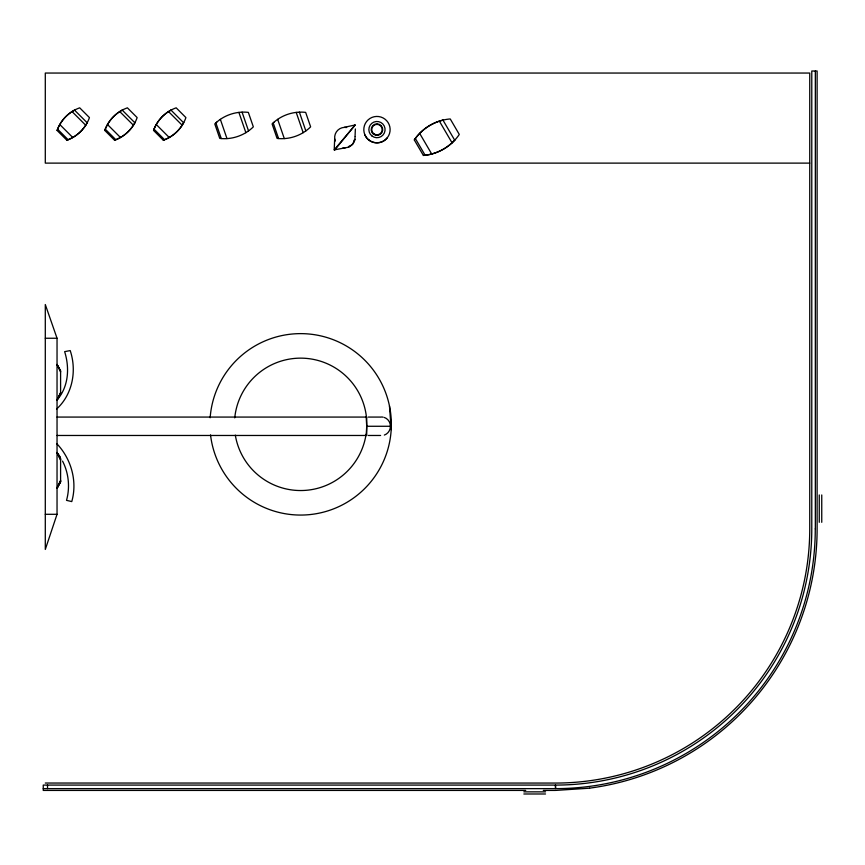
<?xml version="1.0" encoding="UTF-8"?>
<svg xmlns="http://www.w3.org/2000/svg" width="865" height="865" viewBox="0 0 865 865"><rect width="100%" height="100%" fill="white"/><g stroke="black" fill="none" stroke-linecap="round" stroke-linejoin="round"><path stroke-width="1.3" d="M366.176 417.071L366.728 426.272L366.176 435.473L365.982 434.284M345.308 147.839L334.225 149.85L334.668 138.887M355.061 136.248L355.364 128.961M57.036 514.297L45.294 549.437L45.294 304.534L57.036 338.247L57.036 514.297L45.294 514.297M57.09 130.442C60.745 120.019 69.276 111.488 79.699 107.833L89.452 117.597C85.808 128.02 77.277 136.551 66.854 140.195L57.09 130.442A37.098 37.098 0 0 1 74.66 110.05M104.795 130.442C108.439 120.019 116.97 111.488 127.404 107.833L137.157 117.597C133.513 128.02 124.971 136.551 114.548 140.195L104.795 130.442A37.098 37.098 0 0 1 122.365 110.05M153.559 130.442C157.203 120.019 165.745 111.488 176.168 107.833L185.921 117.597C182.277 128.02 173.746 136.551 163.312 140.195L153.559 130.442A37.098 37.098 0 0 1 171.129 110.05M60.593 460.191L57.036 452.482L60.593 458.569L60.593 482L57.036 488.087L60.593 480.367M60.593 371.939L57.036 364.457L60.593 370.761L60.593 393.759L57.036 400.052L60.593 392.569M57.036 400.052L60.593 393.229M60.593 481.502L57.036 488.087L60.593 480.918M57.036 488.087L60.593 481.21M454.849 140.065A48.278 48.278 0 0 1 423.374 155.44L414.313 139.946C422.347 128.02 435.906 120.094 450.243 118.948L459.293 134.453C451.271 146.358 437.744 154.284 423.439 155.44M57.49 399.479C68.681 386.331 69.665 367.582 64.648 351.655L70.206 350.574C76.963 370.771 72.606 394.472 56.56 409.069M334.225 149.85L355.158 124.982L334.571 150.153M349.168 146.196L348.346 147.169L352.682 144.141L354.92 139.351L354.099 140.335M387.282 137.794L384.925 140.162A13.17 13.17 0 0 1 366.468 137.73L364.792 134.832M344.432 127.296L355.158 124.982M555.806 790.405L589.606 788.188M809.748 163.117L45.294 163.117L45.294 73.049L809.748 73.049L809.748 528.688A254.332 254.332 0 0 1 555.384 783.063L45.294 783.041M45.294 338.247L57.036 338.247M57.036 417.071L366.728 417.071L366.728 435.473L57.036 435.473M368.339 417.071L379.919 417.071M366.728 426.272L390.958 426.272M368.339 435.473L380.6 435.473M43.25 788.642L555.449 788.642L555.449 785.085A256.332 256.332 0 0 0 811.781 528.753L811.781 71.017L817.111 71.017L817.111 528.926A261.598 261.598 0 0 1 589.606 788.145M525.725 790.426L43.25 790.426L43.25 785.085L555.449 785.085L555.687 788.631A259.77 259.77 0 0 0 815.273 528.872M543.296 790.426L555.449 790.426M523.855 791.853L545.534 791.853M523.855 793.984L545.534 793.984M171 110.125L183.629 122.765M168.524 111.585L182.18 125.23M156.273 124.538L169.216 137.481M154.056 129.188L164.577 139.697M122.235 110.125L134.864 122.765M119.759 111.585L133.405 125.23M107.509 124.538L120.451 137.481M105.292 129.188L115.813 139.697M74.531 110.125L87.17 122.765M72.055 111.585L85.711 125.23M59.804 124.538L72.746 137.481M57.587 129.188L68.108 139.697M56.657 443.54C71.2 458.655 77.623 481.275 71.763 501.581L66.519 500.348C70.162 487.373 68.724 473.101 62.561 461.11M57.836 453.53L60.355 457.228M442.977 120.127L454.709 140.206M439.388 121.143L452.06 142.833M419.687 133.415L431.7 153.981M415.362 138.519L425.126 155.235M57.036 452.482L60.593 459.066M57.036 364.457L60.593 371.29M57.631 453.628L60.593 459.358M299.387 112.147L305.842 130.907M296.208 112.396L303.183 132.669M277.676 119.37L284.293 138.584M273.199 122.917L278.573 138.541M242.07 112.147L248.536 130.907M238.891 112.396L245.876 132.669M220.359 119.37L226.976 138.584M215.893 122.917L221.267 138.541M389.477 405.999L391.196 429.624M821.75 494.953L821.75 522.309M819.263 494.953L819.263 522.309M815.338 71.017L815.338 528.872M47.521 785.085L47.521 788.642M366.003 434.803A66.205 66.205 0 0 1 235.312 435.127M234.75 417.86A66.205 66.205 0 0 1 366.49 417.536M210.152 417.773A90.717 90.717 0 0 1 346.735 346.216A90.717 90.717 0 0 1 350.13 500.37A90.717 90.717 0 0 1 210.53 434.9M384.352 417.471A9.245 8.747 -90 0 1 384.352 435.063M380.741 417.071A9.245 8.747 -90 0 1 383.184 417.168M414.313 139.946A48.278 48.278 0 0 1 443.161 120.073M355.05 136.692A10.218 10.218 0 0 1 343.081 147.623M335.263 141.038A10.218 10.218 0 0 1 346.66 127.512M183.704 122.635A37.098 37.098 0 0 1 163.312 140.195M134.94 122.635A37.098 37.098 0 0 1 114.548 140.195M87.246 122.635A37.098 37.098 0 0 1 66.854 140.195M217.039 121.868L214.779 123.933L219.764 138.422C231.95 139.86 244.622 135.491 253.337 126.863L248.342 112.374C237.183 111.077 225.592 114.591 217.039 121.868M274.346 121.868L272.086 123.933L277.081 138.422C289.256 139.86 301.928 135.491 310.643 126.863L305.659 112.374C294.5 111.077 282.909 114.591 274.346 121.868M372.026 136.032A8.12 8.12 0 0 0 385.012 130.658A8.12 8.12 0 0 0 373.864 122.095A8.12 8.12 0 0 0 372.026 136.032M373.777 133.751A5.233 5.233 0 0 0 382.157 130.28A5.233 5.233 0 0 0 374.967 124.755A5.233 5.233 0 0 0 373.777 133.751M368.955 140.044A13.17 13.17 0 0 0 390.018 131.318A13.17 13.17 0 0 0 371.928 117.435A13.17 13.17 0 0 0 368.955 140.044M373.453 134.172A5.763 5.763 0 0 0 382.687 130.345A5.763 5.763 0 0 0 374.761 124.268A5.763 5.763 0 0 0 373.453 134.172"/></g></svg>
